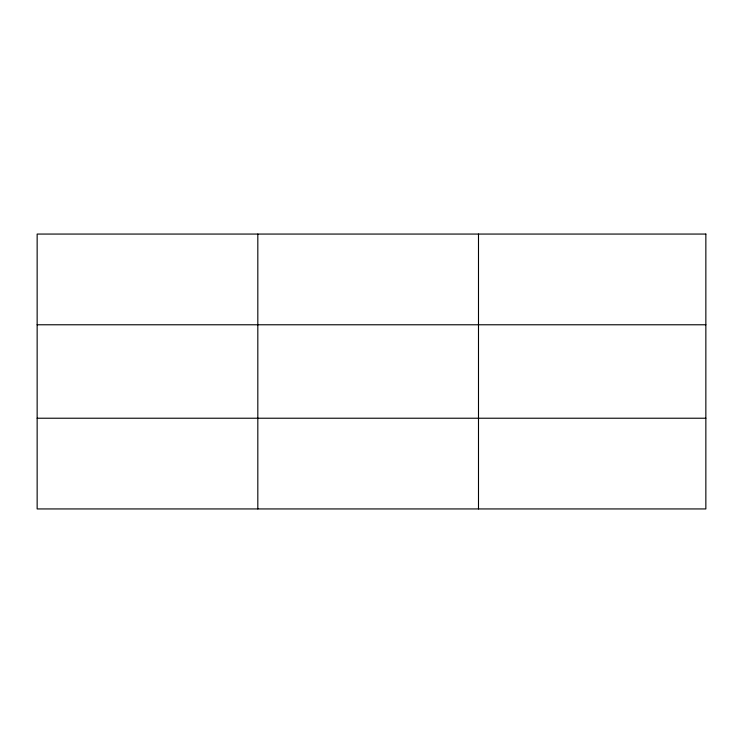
<?xml version="1.0" encoding="UTF-8"?>
<svg xmlns="http://www.w3.org/2000/svg" width="743" height="743" viewBox="0 0 743 743"><rect width="100%" height="100%" fill="white"/><g stroke="black" fill="none" stroke-linecap="round" stroke-linejoin="round"><path stroke-width="1.11" d="M257.821 234.064L257.821 508.936M478.492 234.064L478.492 508.936M37.15 324.775L705.85 324.775M37.15 418.225L705.85 418.225M705.85 234.064L705.85 508.936L37.15 508.936L37.15 234.064L705.85 234.064"/></g></svg>
